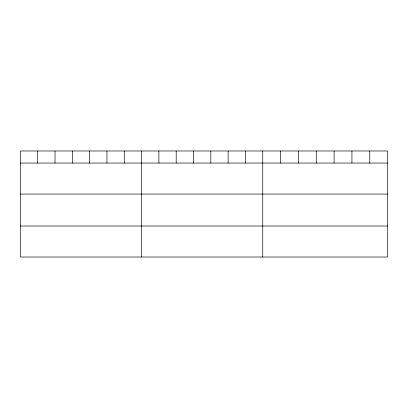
<?xml version="1.0" encoding="UTF-8"?>
<svg xmlns="http://www.w3.org/2000/svg" width="408" height="408" viewBox="0 0 408 408"><rect width="100%" height="100%" fill="white"/><g stroke="black" fill="none" stroke-linecap="round" stroke-linejoin="round"><path stroke-width="0.61" d="M387.6 163.042L387.6 257.025L20.4 257.025L20.4 150.975L387.6 150.975L387.6 163.042L20.4 163.042M20.4 194.055L387.6 194.055M20.4 226.006L387.6 226.006M369.765 150.975L369.765 163.042M351.931 150.975L351.931 163.042M334.096 150.975L334.096 163.042M316.256 150.975L316.256 163.042M298.421 150.975L298.421 163.042M280.587 150.975L280.587 163.042M262.752 150.975L262.752 257.025M245.443 150.975L245.443 163.042M228.128 150.975L228.128 163.042M210.819 150.975L210.819 163.042M193.509 150.975L193.509 163.042M176.2 150.975L176.2 163.042M158.885 150.975L158.885 163.042M141.576 150.975L141.576 257.025M124.267 150.975L124.267 163.042M106.952 150.975L106.952 163.042M89.643 150.975L89.643 163.042M72.333 150.975L72.333 163.042M55.024 150.975L55.024 163.042M37.709 150.975L37.709 163.042"/></g></svg>
